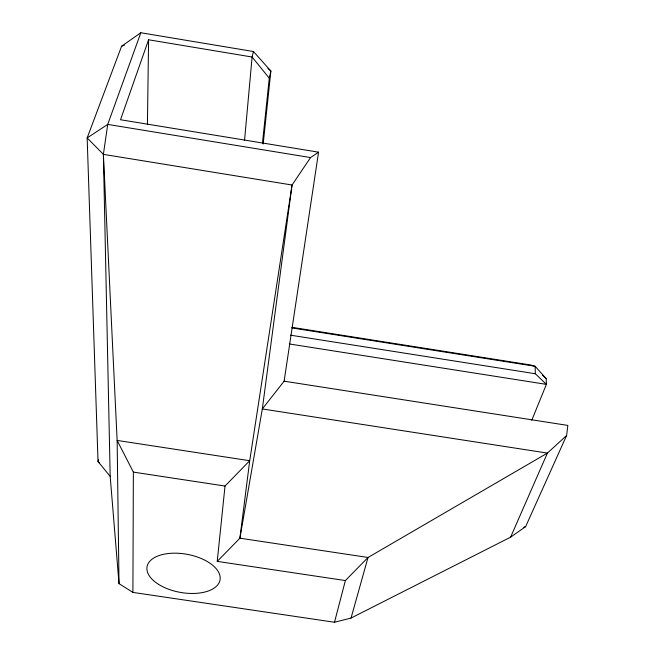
<?xml version="1.0" encoding="UTF-8"?>
<svg xmlns="http://www.w3.org/2000/svg" width="655" height="655" viewBox="0 0 655 655"><rect width="100%" height="100%" fill="white"/><g stroke="black" fill="none" stroke-linecap="round" stroke-linejoin="round"><path stroke-width="0.98" d="M566.608 435.485L547.408 453.088L368.036 557.471L345.373 580.559L217.231 561.392L239.902 538.197L262.319 408.949L284.114 381.185L567.844 425.423L566.608 435.485L525.629 526.628L510.605 537.174L351.047 618.058L334.5 622.25L132.908 592.398L133.366 472.108L117.139 440.422L103.384 154.359L107.723 124.409L140.825 32.75L253.436 51.524L270.875 71.018L263.171 144.026M147.424 124.663L148.587 39.775L252.101 57.018L269.279 78.207L262.467 143.126M244.528 140.563L252.101 57.018L253.436 51.524M217.231 561.392L225.017 486.051L249.711 460.719L292.048 185.013L310.552 157.568L318.559 152.173L284.114 381.185M269.279 78.207L270.875 71.018L267.911 68.472M334.5 622.25L345.373 580.559M351.047 618.058L368.036 557.471L239.902 538.197L249.711 460.719L117.139 440.422L119.014 583.646L132.908 592.398M98.586 459.556L98.029 461.521L110.179 476.382L119.014 583.646M148.587 39.775L120.52 119.75L318.559 152.173M140.825 32.75L121.593 46.21L87.156 137.943L98.029 461.521L99.601 462.676M531.729 420.354L546.393 384.362L546.196 378.647L535.135 366.292L530.976 365.031L291.991 327.336M510.605 537.174L547.408 453.088L262.319 408.949L292.048 185.013L103.384 154.359L87.156 137.943L107.723 124.409L310.552 157.568M523.754 527.242L525.629 526.628M121.593 46.21L124.458 45.269M133.366 472.108L225.017 486.051M291.966 327.942L535.135 366.292L535.332 373.735L546.393 384.362L289.666 344.014M290.46 335.172L535.332 373.735M542.389 375.241L546.196 378.647M103.384 154.359L110.179 476.382M158.592 584.383A37.089 19.339 10.3 0 0 219.278 582.361A37.089 19.339 10.3 0 0 172.781 553.205A37.089 19.339 10.3 0 0 158.592 584.383"/></g></svg>
